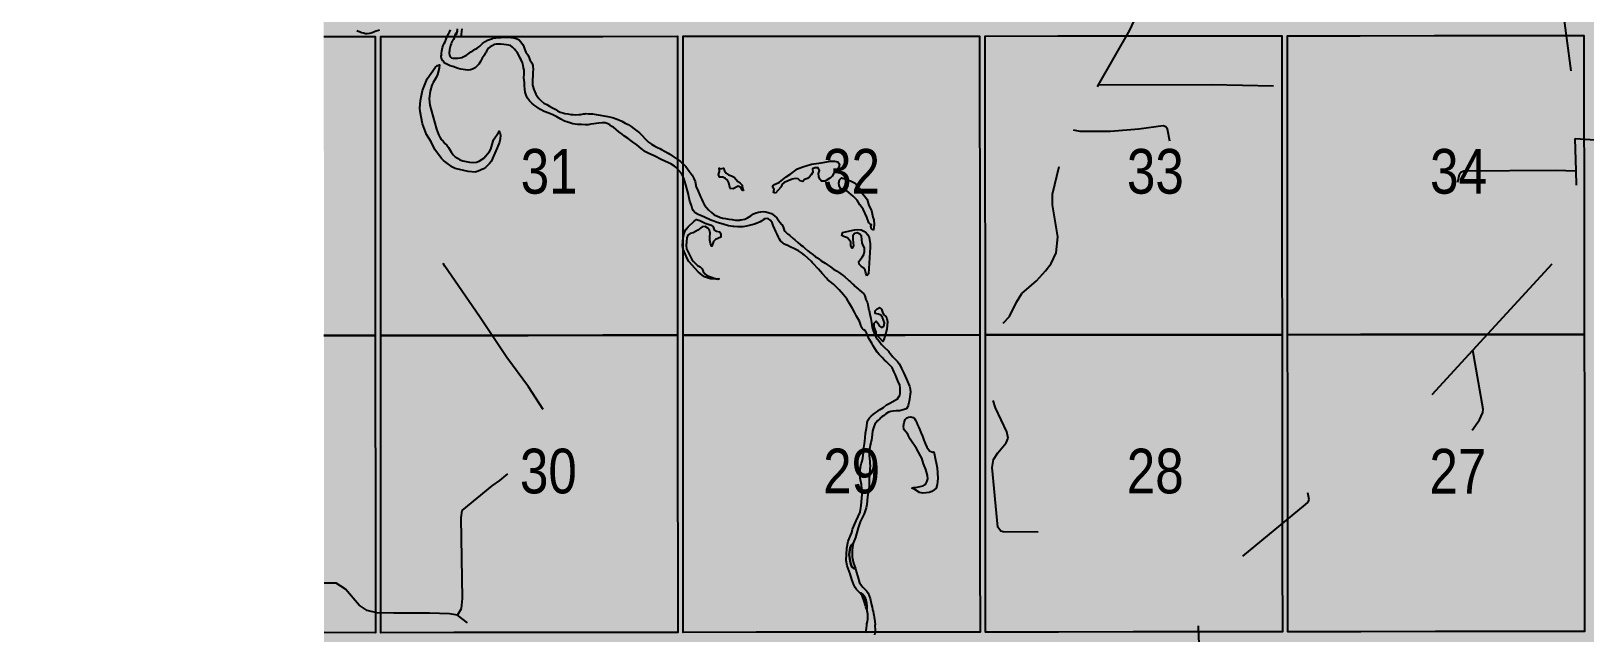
# Model space of a CAD drawing. Extents: x 507565 to 531726, y 6009554 to 6022365.
# Drawn here: x 522873.6 to 523152, y 6015356.9 to 6015464.7 of the extents above; entities that cross this region are included whole.
import ezdxf

# ---------------------------------------------------------------- set-up
doc = ezdxf.new("R2010")
doc.units = 0
doc.header["$LTSCALE"] = 5
doc.linetypes.add('DASHED2', pattern=[9.525, 6.35, -3.175])
for name, color, linetype in [('Quarters', 8, 'Continuous'), ('RoadSeg', 57, 'DASHED2'), ('T-WATER', 160, 'Continuous')]:
    doc.layers.add(name, color=color, linetype=linetype)
doc.layers.add('ROUTE-MAP-BACKGROUND-H', color=7, linetype='Continuous', true_color=0xf0ebff)
doc.styles.add('120', font='ARIALN.TTF', dxfattribs={"height": 13})

msp = doc.modelspace()

# ---------------------------------------------------------------- hatches: boundary and pattern name
at = {"layer": 'ROUTE-MAP-BACKGROUND-H'}
h = msp.add_hatch(color=256, dxfattribs=at)
h.dxf.hatch_style = 1
h.paths.add_polyline_path([(523871.081, 6016124.178), (523873.071, 6015800.356), (523917.515, 6015800.58), (523923.823, 6014811.294), (522926.315, 6014807.962), (522925.895, 6015778.478), (522873.584, 6015778.442), (522873.69, 6016121.495)])

# ---------------------------------------------------------------- linework, layer by layer
at = {"layer": 'Quarters'}
for points in [[(522926.031, 6015463.704), (522935.259, 6015463.7), (522935.26, 6015450.309), (522935.262, 6015436.918), (522935.263, 6015423.527), (522935.265, 6015410.136), (522926.054, 6015410.14)], [(522926.054, 6015410.14), (522935.265, 6015410.136), (522935.266, 6015396.745), (522935.268, 6015383.354), (522935.269, 6015369.962), (522935.271, 6015356.906), (522926.077, 6015356.912)]]:
    msp.add_lwpolyline(points, dxfattribs=at)
for points in [[(522949.306, 6015410.15), (522936.269, 6015410.137), (522936.268, 6015423.528), (522936.266, 6015436.919), (522936.264, 6015450.31), (522936.263, 6015463.701), (522949.295, 6015463.714), (522962.663, 6015463.727), (522976.03, 6015463.74), (522989.397, 6015463.753), (522989.403, 6015450.362), (522989.409, 6015436.971), (522989.416, 6015423.581), (522989.422, 6015410.19), (522976.05, 6015410.177), (522962.678, 6015410.163), (522949.306, 6015410.15)], [(523003.462, 6015410.203), (522990.426, 6015410.191), (522990.42, 6015423.582), (522990.414, 6015436.972), (522990.408, 6015450.363), (522990.402, 6015463.754), (523003.434, 6015463.765), (523016.801, 6015463.777), (523030.169, 6015463.789), (523043.536, 6015463.801), (523043.546, 6015450.41), (523043.556, 6015437.02), (523043.567, 6015423.63), (523043.577, 6015410.24), (523030.205, 6015410.228), (523016.834, 6015410.215), (523003.462, 6015410.203)], [(523097.718, 6015423.387), (523097.732, 6015410.29), (523084.36, 6015410.278), (523070.989, 6015410.266), (523057.617, 6015410.253), (523051.506, 6015410.247), (523044.581, 6015410.241), (523044.571, 6015423.631), (523044.561, 6015437.021), (523044.55, 6015450.411), (523044.54, 6015463.801), (523057.572, 6015463.813), (523070.94, 6015463.825), (523084.307, 6015463.837), (523097.674, 6015463.848), (523097.689, 6015450.459), (523097.703, 6015437.069), (523097.718, 6015423.68), (523097.718, 6015423.387)], [(523151.859, 6015423.734), (523151.878, 6015410.345), (523138.509, 6015410.331), (523125.139, 6015410.317), (523111.77, 6015410.304), (523098.736, 6015410.291), (523098.722, 6015423.681), (523098.707, 6015437.07), (523098.693, 6015450.46), (523098.679, 6015463.849), (523111.708, 6015463.861), (523125.073, 6015463.874), (523135.272, 6015463.884), (523138.437, 6015463.887), (523151.802, 6015463.901), (523151.821, 6015450.512), (523151.84, 6015437.123), (523151.859, 6015423.734)], [(522949.317, 6015356.921), (522936.275, 6015356.907), (522936.274, 6015369.963), (522936.272, 6015383.355), (522936.271, 6015396.746), (522936.269, 6015410.137), (522949.306, 6015410.15), (522962.678, 6015410.163), (522976.05, 6015410.177), (522989.422, 6015410.19), (522989.428, 6015396.799), (522989.434, 6015383.409), (522989.44, 6015370.018), (522989.446, 6015356.962), (522976.069, 6015356.948), (522962.693, 6015356.934), (522949.317, 6015356.921)], [(523003.491, 6015356.976), (522990.45, 6015356.963), (522990.444, 6015370.019), (522990.438, 6015383.409), (522990.432, 6015396.8), (522990.426, 6015410.191), (523003.462, 6015410.203), (523016.834, 6015410.215), (523030.205, 6015410.228), (523043.577, 6015410.24), (523043.587, 6015396.85), (523043.59, 6015393.04), (523043.597, 6015383.46), (523043.607, 6015370.07), (523043.617, 6015357.015), (523030.242, 6015357.002), (523016.866, 6015356.989), (523003.491, 6015356.976)], [(523097.775, 6015370.122), (523097.789, 6015357.067), (523084.413, 6015357.054), (523071.038, 6015357.041), (523057.662, 6015357.028), (523044.622, 6015357.016), (523044.612, 6015370.071), (523044.601, 6015383.461), (523044.591, 6015396.851), (523044.581, 6015410.241), (523051.506, 6015410.247), (523057.617, 6015410.253), (523070.989, 6015410.266), (523084.36, 6015410.278), (523097.732, 6015410.29), (523097.746, 6015396.901), (523097.761, 6015383.511), (523097.775, 6015370.122)], [(523151.935, 6015370.178), (523151.954, 6015357.124), (523138.58, 6015357.109), (523125.206, 6015357.095), (523111.832, 6015357.081), (523098.793, 6015357.068), (523098.779, 6015370.123), (523098.765, 6015383.512), (523098.751, 6015396.902), (523098.736, 6015410.291), (523111.77, 6015410.304), (523125.139, 6015410.317), (523138.509, 6015410.331), (523151.878, 6015410.345), (523151.897, 6015396.956), (523151.916, 6015383.567), (523151.935, 6015370.178)]]:
    msp.add_lwpolyline(points, close=True, dxfattribs=at)
at = {"layer": 'RoadSeg', "flags": 128}
for points in [[(523064.831, 6015455.073), (523070.459, 6015464.863), (523071.158, 6015466.428), (523071.158, 6015470.358), (523069.86, 6015505.023), (523062.3, 6015501.66), (523060.769, 6015501.327), (523055.507, 6015500.827), (523053.376, 6015500.228), (523050.545, 6015499.795), (523047.482, 6015498.696), (523045.584, 6015498.563), (523027.701, 6015498.496), (523027.235, 6015498.163), (523026.802, 6015495.033)], [(523103.859, 6015493.268), (523104.225, 6015491.869), (523104.625, 6015491.47), (523106.223, 6015491.437), (523106.59, 6015491.67), (523106.723, 6015492.269), (523111.285, 6015492.302), (523128.568, 6015493.002), (523131.432, 6015493.268), (523131.465, 6015475.719), (523131.532, 6015473.421), (523131.732, 6015472.622), (523132.464, 6015471.789), (523133.563, 6015471.19), (523134.496, 6015470.89), (523138.492, 6015470.691), (523146.683, 6015470.791), (523147.649, 6015469.858), (523147.916, 6015469.292), (523149.714, 6015455.705), (523150.28, 6015445.416)], [(523054.009, 6015374.919), (523047.748, 6015374.952), (523047.315, 6015375.085), (523046.816, 6015375.818), (523045.783, 6015386.507), (523046.017, 6015387.906), (523046.783, 6015389.138), (523048.314, 6015390.936), (523048.68, 6015391.735), (523048.447, 6015392.901), (523046.416, 6015397.197), (523043.652, 6015405.022), (523043.319, 6015406.454), (523043.353, 6015406.887), (523044.418, 6015408.652), (523046.716, 6015411.316), (523048.914, 6015413.547), (523050.179, 6015416.144), (523051.111, 6015417.676), (523053.742, 6015419.941), (523055.374, 6015421.706), (523056.34, 6015423.071), (523057.272, 6015424.936), (523057.572, 6015427.833), (523056.573, 6015433.561), (523056.606, 6015435.492), (523057.905, 6015440.92), (523059.204, 6015443.85), (523060.336, 6015446.914), (523064.831, 6015455.073), (523085.078, 6015455.106), (523097.765, 6015454.873), (523098.531, 6015454.373), (523098.964, 6015453.807), (523102.194, 6015448.513), (523104.192, 6015445.549)], [(523077.619, 6015444.983), (523077.219, 6015447.114), (523076.886, 6015447.513), (523076.453, 6015447.68), (523072.091, 6015447.114), (523066.996, 6015446.681), (523061.534, 6015446.681), (523060.336, 6015446.914)], [(523124.639, 6015399.594), (523131.898, 6015407.52), (523150.546, 6015427.733), (523150.746, 6015428.632), (523150.413, 6015439.621), (523150.28, 6015445.416), (523161.269, 6015444.716), (523162.601, 6015444.05), (523164.566, 6015442.585), (523165.854, 6015442.238), (523169.446, 6015442.504), (523170.372, 6015444.309)], [(523129.201, 6015437.623), (523129.5, 6015439.022), (523129.767, 6015439.388), (523130.3, 6015439.621), (523146.717, 6015439.755), (523150.413, 6015439.621)], [(522989.306, 6015330.496), (522986.942, 6015330.296), (522982.979, 6015334.459), (522979.882, 6015337.156), (522976.652, 6015339.487), (522949.978, 6015360.067), (522950.678, 6015361.232), (522950.878, 6015363.03), (522950.644, 6015377.483), (522950.811, 6015378.815), (522956.206, 6015383.244), (522957.604, 6015384.176), (522960.202, 6015386.441), (522966.296, 6015390.337), (522966.629, 6015391.036), (522966.795, 6015394.3), (522966.595, 6015394.965), (522962.699, 6015400.96), (522958.803, 6015406.221), (522953.941, 6015413.58), (522947.714, 6015422.572), (522946.615, 6015424.67)], [(523131.798, 6015393.201), (523133.13, 6015395.032), (523133.696, 6015396.331), (523133.763, 6015396.93), (523131.898, 6015407.52)], [(523095.201, 6015220.638), (523096.3, 6015220.805), (523096.933, 6015221.104), (523099.663, 6015224.302), (523101.062, 6015225.334), (523102.327, 6015225.866), (523105.258, 6015226.599), (523105.957, 6015226.966), (523116.247, 6015238.621), (523116.813, 6015239.553), (523116.88, 6015240.252), (523116.713, 6015241.318), (523115.448, 6015245.014), (523113.749, 6015255.137), (523111.385, 6015262.197), (523111.152, 6015263.995), (523111.285, 6015267.092), (523110.952, 6015273.02), (523111.052, 6015274.219), (523111.418, 6015275.384), (523117.179, 6015289.47), (523118.212, 6015293.167), (523118.611, 6015295.264), (523118.711, 6015296.596), (523118.511, 6015302.224), (523118.378, 6015319.341), (523118.112, 6015326.201), (523118.145, 6015327.433), (523118.345, 6015328.398), (523118.511, 6015328.565), (523116.513, 6015330.197), (523115.448, 6015330.663), (523097.166, 6015337.056), (523095.301, 6015337.589), (523090.806, 6015339.321), (523090.306, 6015339.354), (523084.378, 6015341.252), (523084.046, 6015341.485), (523083.779, 6015344.016), (523083.213, 6015345.315), (523082.913, 6015347.313), (523082.947, 6015353.307), (523082.78, 6015357.902), (523082.88, 6015362.364), (523083.113, 6015363.464), (523083.679, 6015364.562), (523085.178, 6015366.028), (523101.961, 6015379.88), (523102.394, 6015380.314), (523102.594, 6015380.78), (523102.361, 6015381.978)], [(522949.978, 6015360.067), (522948.547, 6015360.267), (522944.983, 6015360.4), (522938.556, 6015360.433), (522935.526, 6015360.466), (522933.794, 6015360.899), (522932.396, 6015361.832), (522929.898, 6015364.729), (522928.233, 6015365.794), (522926.074, 6015365.806)]]:
    msp.add_lwpolyline(points, dxfattribs=at)
at = {"layer": 'T-WATER'}
for points in [[(522936.042, 6015464.823), (522935.259, 6015464.622), (522934.71, 6015464.385), (522934.198, 6015464.236), (522933.799, 6015464.175), (522933.507, 6015464.2), (522933.168, 6015464.3), (522932.812, 6015464.382), (522932.408, 6015464.528), (522932.168, 6015464.615), (522931.929, 6015464.75)], [(523023.109, 6015356.851), (523023.239, 6015357.259), (523023.284, 6015357.75), (523023.33, 6015358.106), (523023.358, 6015358.496), (523023.438, 6015358.903), (523023.517, 6015359.327), (523023.51, 6015359.868), (523023.489, 6015360.206), (523023.451, 6015360.527), (523023.379, 6015360.848), (523023.308, 6015361.051), (523023.344, 6015361.66), (523023.293, 6015362.258), (523023.169, 6015362.785), (523022.953, 6015363.248), (523022.684, 6015363.667), (523022.318, 6015363.993), (523022.108, 6015364.064), (523022.032, 6015364.09), (523021.511, 6015364.633), (523021.226, 6015365.022), (523021, 6015365.462), (523020.621, 6015366.412), (523020.35, 6015367.444), (523019.98, 6015368.381), (523019.825, 6015368.9), (523019.644, 6015369.848), (523019.76, 6015372.044), (523020.011, 6015373.294), (523020.638, 6015374.882), (523020.793, 6015375.448), (523021.415, 6015376.964), (523022.134, 6015378.468), (523022.331, 6015379.715), (523022.497, 6015381.68), (523022.405, 6015383.44), (523022.12, 6015384.563), (523022.08, 6015385.187), (523022.174, 6015386.587), (523022.329, 6015387.152), (523022.395, 6015387.282), (523022.491, 6015387.606), (523022.619, 6015388.166), (523022.68, 6015388.691), (523022.772, 6015389.403), (523022.815, 6015389.996), (523022.907, 6015390.759), (523022.985, 6015391.217), (523023.028, 6015391.843), (523023.119, 6015392.674), (523023.213, 6015393.25), (523023.306, 6015393.878), (523023.399, 6015394.556), (523023.579, 6015395.066), (523023.812, 6015395.39), (523024.129, 6015395.699), (523024.531, 6015396.042), (523024.967, 6015396.353), (523025.319, 6015396.611), (523025.692, 6015396.861), (523025.705, 6015396.87), (523026.292, 6015397.267), (523026.879, 6015397.714), (523026.989, 6015397.776), (523027.467, 6015398.043), (523028.811, 6015398.822), (523029.145, 6015399.263), (523029.161, 6015399.284), (523029.307, 6015399.776), (523029.317, 6015400.301), (523029.294, 6015400.792), (523029.22, 6015401.264), (523028.905, 6015402.022), (523028.66, 6015402.628), (523028.485, 6015403.116), (523028.189, 6015403.722), (523027.858, 6015404.428), (523027.481, 6015404.829), (523027.172, 6015405.13), (523026.95, 6015405.326), (523026.796, 6015405.463), (523026.488, 6015405.713), (523026.058, 6015406.198), (523025.543, 6015406.767), (523025.199, 6015407.185), (523024.785, 6015407.789), (523024.474, 6015408.276), (523024.214, 6015408.78), (523023.712, 6015409.637), (523023.467, 6015410.26), (523023.085, 6015410.965), (523022.778, 6015411.181), (523022.591, 6015411.307), (523022.556, 6015411.331), (523022.348, 6015411.7), (523022.259, 6015412.021), (523021.996, 6015412.694), (523021.835, 6015412.995), (523021.511, 6015413.602), (523021.146, 6015414.324), (523020.748, 6015415.013), (523020.245, 6015415.903), (523019.727, 6015416.692), (523019.125, 6015417.446), (523018.369, 6015418.349), (523017.374, 6015419.335), (523016.313, 6015420.201), (523016.108, 6015420.401), (523015.386, 6015421.204), (523014.681, 6015422.058), (523013.669, 6015423.077), (523013.515, 6015423.246), (523013.395, 6015423.378), (523012.76, 6015423.996), (523012.178, 6015424.564), (523011.631, 6015424.963), (523011.068, 6015425.311), (523010.114, 6015425.789), (523009.858, 6015425.938), (523009.364, 6015426.169), (523009.29, 6015426.198), (523008.819, 6015426.382), (523008.572, 6015426.534), (523008.256, 6015426.73), (523007.862, 6015427.097), (523007.672, 6015427.416), (523007.481, 6015427.786), (523007.254, 6015428.307), (523007.028, 6015428.795), (523006.836, 6015429.179), (523006.767, 6015429.316), (523006.574, 6015429.872), (523006.364, 6015430.411), (523006.02, 6015430.779), (523005.695, 6015431.028), (523005.457, 6015431.11), (523005.086, 6015431.037), (523004.75, 6015430.881), (523004.515, 6015430.691), (523004.213, 6015430.518), (523003.674, 6015430.258), (523003.219, 6015430.099), (523002.764, 6015429.958), (523002.721, 6015429.948), (523002.241, 6015429.833), (523001.751, 6015429.759), (523001.11, 6015429.632), (523000.196, 6015429.603), (522999.498, 6015429.651), (522999.366, 6015429.66), (522998.551, 6015429.802), (522997.77, 6015430.012), (522997.192, 6015430.19), (522996.546, 6015430.419), (522995.934, 6015430.631), (522995.373, 6015430.81), (522994.249, 6015431.353), (522993.858, 6015431.501), (522993.142, 6015431.83), (522992.597, 6015432.127), (522992.236, 6015432.529), (522992.062, 6015432.933), (522991.937, 6015433.455), (522991.622, 6015434.23), (522991.425, 6015435.056), (522991.387, 6015435.394), (522991.226, 6015436.069), (522990.961, 6015436.912), (522990.951, 6015436.943), (522990.643, 6015437.923), (522990.501, 6015438.463), (522990.102, 6015439.151), (522989.672, 6015439.704), (522989.141, 6015440.222), (522988.85, 6015440.472), (522988.218, 6015440.886), (522987.247, 6015441.331), (522986.362, 6015441.725), (522985.476, 6015442.188), (522984.556, 6015442.616), (522984.383, 6015442.701), (522983.688, 6015443.044), (522982.884, 6015443.626), (522982.114, 6015444.293), (522981.345, 6015444.841), (522980.542, 6015445.423), (522979.927, 6015445.855), (522979.482, 6015446.222), (522978.902, 6015446.637), (522977.926, 6015447.454), (522977.654, 6015447.585), (522977.277, 6015447.868), (522976.8, 6015448.116), (522976.427, 6015448.229), (522975.901, 6015448.273), (522975.31, 6015448.181), (522974.82, 6015448.124), (522974.448, 6015448.051), (522973.908, 6015447.977), (522973.401, 6015447.886), (522972.843, 6015447.878), (522972.182, 6015447.937), (522971.47, 6015447.962), (522970.657, 6015448.053), (522969.603, 6015448.395), (522969.161, 6015448.558), (522968.496, 6015448.922), (522967.763, 6015449.335), (522967.047, 6015449.698), (522966.332, 6015449.994), (522965.533, 6015450.271), (522964.851, 6015450.634), (522964.27, 6015451.067), (522963.708, 6015451.381), (522963.297, 6015451.748), (522962.901, 6015452.2), (522962.506, 6015452.651), (522962.395, 6015452.915), (522962.279, 6015453.19), (522962.136, 6015453.763), (522962.062, 6015454.287), (522962.004, 6015454.861), (522961.996, 6015455.47), (522961.883, 6015456.315), (522961.908, 6015457.043), (522961.937, 6015457.416), (522961.933, 6015457.703), (522961.843, 6015458.108), (522961.753, 6015458.513), (522961.612, 6015458.985), (522961.402, 6015459.507), (522961.228, 6015459.86), (522960.984, 6015460.365), (522960.656, 6015460.885), (522960.449, 6015461.143), (522960.226, 6015461.421), (522959.866, 6015461.805), (522959.473, 6015462.071), (522959.116, 6015462.168), (522958.743, 6015462.214), (522958.302, 6015462.259), (522957.743, 6015462.319), (522957.285, 6015462.364), (522956.913, 6015462.342), (522956.61, 6015462.254), (522956.206, 6015462.062), (522955.87, 6015461.889), (522955.552, 6015461.597), (522955.203, 6015461.102), (522955.103, 6015460.931), (522955.004, 6015460.761), (522954.773, 6015460.389), (522954.739, 6015460.334), (522954.424, 6015459.822), (522954.127, 6015459.243), (522953.794, 6015458.765), (522953.455, 6015458.402), (522953.41, 6015458.354), (522953.126, 6015458.08), (522952.706, 6015457.837), (522952.301, 6015457.731), (522951.879, 6015457.674), (522951.438, 6015457.736), (522951.031, 6015457.815), (522950.607, 6015457.878), (522950.131, 6015457.99), (522949.655, 6015458.153), (522949.179, 6015458.333), (522948.703, 6015458.479), (522948.295, 6015458.66), (522947.852, 6015458.857), (522947.595, 6015459.074), (522947.372, 6015459.325), (522947.146, 6015459.796), (522947.09, 6015460.184), (522947.102, 6015460.382), (522947.118, 6015460.658), (522947.213, 6015461.167), (522947.307, 6015461.761), (522947.42, 6015462.117), (522947.619, 6015462.458), (522947.768, 6015462.748), (522947.982, 6015463.225), (522948.136, 6015463.713), (522948.409, 6015464.267), (522948.528, 6015464.487), (522948.749, 6015464.909)], [(522950.068, 6015464.734), (522949.864, 6015464.481), (522949.712, 6015464.313), (522949.661, 6015464.245), (522949.456, 6015463.714), (522949.352, 6015463.31), (522949.252, 6015463.156), (522949.096, 6015462.929), (522949.053, 6015462.866), (522948.937, 6015462.645), (522948.872, 6015462.424), (522948.741, 6015462.084), (522948.693, 6015461.863), (522948.629, 6015461.609), (522948.581, 6015461.388), (522948.534, 6015461.117), (522948.503, 6015460.862), (522948.489, 6015460.642), (522948.542, 6015460.457), (522948.568, 6015460.383), (522948.612, 6015460.255), (522948.802, 6015459.986), (522948.922, 6015459.903), (522949.176, 6015459.839), (522949.465, 6015459.809), (522949.837, 6015459.814), (522950.03, 6015459.816), (522950.074, 6015459.817), (522950.479, 6015459.873), (522950.749, 6015459.961), (522951.136, 6015460.135), (522951.472, 6015460.326), (522951.604, 6015460.386), (522951.775, 6015460.465), (522952.043, 6015460.655), (522952.361, 6015460.963), (522952.472, 6015461.026), (522952.731, 6015461.171), (522953.134, 6015461.413), (522953.487, 6015461.604), (522953.755, 6015461.794), (522953.99, 6015461.983), (522954.224, 6015462.206), (522954.458, 6015462.429), (522954.692, 6015462.618), (522954.879, 6015462.753), (522954.977, 6015462.825), (522955.347, 6015463.033), (522955.701, 6015463.156), (522956.089, 6015463.296), (522956.341, 6015463.367), (522956.527, 6015463.454), (522956.865, 6015463.492), (522957.118, 6015463.512), (522957.389, 6015463.533), (522957.761, 6015463.538), (522958.082, 6015463.576), (522958.454, 6015463.597), (522958.81, 6015463.602), (522959.183, 6015463.573), (522959.623, 6015463.545), (522959.928, 6015463.515), (522960.336, 6015463.402), (522960.71, 6015463.271), (522961.017, 6015463.106), (522961.291, 6015462.839), (522961.671, 6015462.286), (522961.862, 6015461.848), (522962.072, 6015461.326), (522962.13, 6015461.204), (522962.264, 6015460.923), (522962.575, 6015460.402), (522962.819, 6015459.881), (522962.976, 6015459.544), (522963.166, 6015459.175), (522963.304, 6015458.99), (522963.463, 6015458.502), (522963.472, 6015458.403), (522963.476, 6015458.355), (522963.522, 6015457.859), (522963.496, 6015457.25), (522963.487, 6015456.674), (522963.444, 6015456.014), (522963.436, 6015455.873), (522963.417, 6015455.557), (522963.44, 6015455.015), (522963.688, 6015454.223), (522963.845, 6015453.802), (522964.037, 6015453.365), (522964.262, 6015452.996), (522964.572, 6015452.627), (522964.932, 6015452.26), (522965.48, 6015451.793), (522966.025, 6015451.512), (522966.503, 6015451.214), (522966.997, 6015450.916), (522967.491, 6015450.669), (522967.918, 6015450.403), (522968.395, 6015450.173), (522968.871, 6015450.01), (522969.228, 6015449.896), (522969.754, 6015449.835), (522970.296, 6015449.757), (522970.703, 6015449.712), (522971.211, 6015449.702), (522971.701, 6015449.742), (522972.09, 6015449.764), (522972.546, 6015449.854), (522972.788, 6015449.875), (522973.003, 6015449.894), (522973.443, 6015449.883), (522974.171, 6015449.842), (522974.816, 6015449.731), (522976.92, 6015449.37), (522977.479, 6015449.275), (522977.955, 6015449.146), (522978.431, 6015448.966), (522978.89, 6015448.803), (522979.452, 6015448.539), (522980.033, 6015448.158), (522980.543, 6015447.945), (522981.089, 6015447.613), (522981.654, 6015447.181), (522982.108, 6015446.81), (522982.577, 6015446.448), (522983.091, 6015445.964), (522983.572, 6015445.463), (522984.206, 6015444.811), (522984.77, 6015444.429), (522985.367, 6015444.048), (522985.947, 6015443.75), (522986.218, 6015443.634), (522986.559, 6015443.488), (522987.19, 6015443.124), (522987.736, 6015442.792), (522988.06, 6015442.61), (522988.624, 6015442.228), (522989.341, 6015441.73), (522989.956, 6015441.298), (522990.211, 6015441.076), (522990.302, 6015440.998), (522990.435, 6015440.881), (522990.899, 6015440.414), (522991.518, 6015439.609), (522991.708, 6015439.324), (522992.019, 6015438.854), (522992.348, 6015438.283), (522992.558, 6015437.711), (522992.774, 6015436.749), (522993, 6015436.278), (522993.524, 6015435.016), (522993.697, 6015434.646), (522993.768, 6015434.495), (522993.959, 6015434.091), (522994.272, 6015433.503), (522994.582, 6015433.05), (522994.977, 6015432.649), (522995.474, 6015432.182), (522995.953, 6015431.782), (522996.413, 6015431.568), (522996.884, 6015431.392), (522996.94, 6015431.371), (522997.518, 6015431.193), (522997.993, 6015431.097), (522998.637, 6015431.004), (522999.18, 6015430.927), (522999.791, 6015430.833), (523000.316, 6015430.806), (523000.491, 6015430.837), (523000.666, 6015430.867), (523000.839, 6015430.898), (523001.447, 6015431.007), (523001.969, 6015431.2), (523002.523, 6015431.579), (523003.043, 6015431.958), (523003.498, 6015432.133), (523003.946, 6015432.231), (523004.356, 6015432.3), (523004.849, 6015432.337), (523005.239, 6015432.325), (523005.85, 6015432.147), (523006.242, 6015431.983), (523006.788, 6015431.601), (523007.2, 6015431.2), (523007.458, 6015430.848), (523007.768, 6015430.463), (523008.112, 6015430.011), (523008.328, 6015429.628), (523008.445, 6015429.186), (523008.584, 6015428.866), (523008.756, 6015428.699), (523009.132, 6015428.349), (523009.509, 6015428.049), (523010.159, 6015427.516), (523010.433, 6015427.266), (523010.963, 6015426.832), (523011.46, 6015426.399), (523011.904, 6015426.066), (523012.212, 6015425.783), (523012.743, 6015425.316), (523013.29, 6015424.917), (523013.632, 6015424.65), (523014.162, 6015424.268), (523014.605, 6015423.986), (523014.715, 6015423.9), (523015.153, 6015423.553), (523015.853, 6015423.106), (523016.279, 6015422.823), (523016.843, 6015422.458), (523017.373, 6015422.059), (523017.902, 6015421.711), (523018.653, 6015421.179), (523019.064, 6015420.88), (523019.422, 6015420.631), (523019.971, 6015420.113), (523020.171, 6015419.954), (523020.347, 6015419.814), (523020.844, 6015419.363), (523020.978, 6015419.226), (523021.204, 6015418.995), (523021.531, 6015418.691), (523021.581, 6015418.645), (523021.832, 6015418.431), (523021.992, 6015418.295), (523022.402, 6015417.962), (523022.779, 6015417.611), (523023.004, 6015417.242), (523023.181, 6015416.601), (523023.46, 6015415.979), (523023.57, 6015415.371), (523023.714, 6015414.713), (523023.742, 6015414.596), (523023.893, 6015413.971), (523024.038, 6015413.194), (523024.149, 6015412.468), (523024.262, 6015411.607), (523024.385, 6015411.202), (523024.718, 6015410.377), (523024.944, 6015409.873), (523025.254, 6015409.471), (523025.564, 6015409.102), (523025.96, 6015408.532), (523026.372, 6015408.114), (523027.195, 6015407.313), (523027.272, 6015407.218), (523027.573, 6015406.844), (523027.762, 6015406.632), (523028.02, 6015406.342), (523028.415, 6015405.907), (523028.826, 6015405.49), (523029.137, 6015405.071), (523029.345, 6015404.633), (523029.537, 6015404.247), (523029.644, 6015404.018), (523029.711, 6015403.877), (523029.971, 6015403.372), (523030.215, 6015402.868), (523030.459, 6015402.313), (523030.616, 6015401.909), (523030.808, 6015401.471), (523031, 6015401.051), (523031.09, 6015400.612), (523031.132, 6015399.952), (523031.096, 6015399.626), (523031.084, 6015399.519), (523031.057, 6015399.275), (523030.963, 6015398.63), (523030.851, 6015398.155), (523030.723, 6015397.578), (523030.625, 6015397.289), (523030.443, 6015397.016), (523030.393, 6015396.999), (523029.836, 6015396.805), (523029.194, 6015396.678), (523028.603, 6015396.637), (523028.027, 6015396.612), (523027.656, 6015396.54), (523027.629, 6015396.531), (523027.235, 6015396.399), (523026.714, 6015396.105), (523026.312, 6015395.778), (523026.093, 6015395.64), (523025.751, 6015395.316), (523025.659, 6015395.228), (523025.274, 6015394.834), (523024.99, 6015394.559), (523024.791, 6015394.269), (523024.594, 6015393.793), (523024.463, 6015393.419), (523024.35, 6015393.028), (523024.29, 6015392.469), (523024.213, 6015391.842), (523024.173, 6015391.484), (523024.168, 6015391.435), (523024.055, 6015390.943), (523023.96, 6015390.485), (523023.847, 6015390.077), (523023.77, 6015389.484), (523023.742, 6015388.993), (523023.764, 6015388.604), (523023.838, 6015388.114), (523023.895, 6015387.641), (523023.883, 6015387.252), (523023.907, 6015386.745), (523023.856, 6015386.367), (523023.85, 6015386.248), (523023.739, 6015384.349), (523023.782, 6015383.441), (523023.778, 6015383.077), (523023.459, 6015381.22), (523023.322, 6015379.881), (523023.209, 6015379.279), (523022.868, 6015378.18), (523022.168, 6015376.741), (523021.755, 6015375.694), (523021.308, 6015373.97), (523020.897, 6015372.968), (523020.589, 6015372.663), (523020.36, 6015372.193), (523020.192, 6015370.903), (523020.334, 6015369.7), (523020.451, 6015369.154), (523020.666, 6015368.709), (523021.031, 6015368.41), (523021.328, 6015368.385), (523021.416, 6015367.871), (523021.751, 6015366.903), (523022.039, 6015365.851), (523022.611, 6015365.068), (523023.302, 6015364.386), (523023.595, 6015363.986), (523023.934, 6015363.016), (523024.106, 6015362.211), (523024.178, 6015361.89), (523024.285, 6015361.469), (523024.34, 6015361.114), (523024.367, 6015361.018), (523024.411, 6015360.861), (523024.464, 6015360.676), (523024.536, 6015360.372), (523024.591, 6015360.051), (523024.63, 6015359.68), (523024.686, 6015359.24), (523024.74, 6015359.004), (523024.793, 6015358.802), (523024.798, 6015358.447), (523024.785, 6015358.159), (523024.788, 6015357.939), (523024.826, 6015357.584), (523024.813, 6015357.245), (523024.767, 6015356.889), (523024.721, 6015356.533)]]:
    msp.add_lwpolyline(points, dxfattribs=at)
at = {"layer": 'T-WATER', "linetype": 'Continuous', "flags": 128}
for points in [[(522949.731, 6015464.098), (522949.647, 6015463.878)], [(522949.949, 6015465.103), (522949.874, 6015464.462), (522949.731, 6015464.098)], [(522950.649, 6015464.1), (522950.636, 6015463.878)], [(522950.768, 6015465.105), (522950.649, 6015464.1)]]:
    msp.add_lwpolyline(points, dxfattribs=at)
at = {"layer": 'T-WATER'}
for points in [[(522953.171, 6015439.42), (522951.88, 6015439.502), (522949.571, 6015440.08), (522949.085, 6015440.314), (522947.967, 6015441.141), (522947.457, 6015441.524), (522947.121, 6015441.862), (522945.929, 6015443.476), (522945.249, 6015444.819), (522944.465, 6015446.126), (522943.875, 6015447.567), (522943.739, 6015448.095), (522943.303, 6015450.285), (522943.245, 6015450.9), (522943.36, 6015452.243), (522943.581, 6015453.448), (522943.747, 6015454.034), (522944.531, 6015456.113), (522945.992, 6015458.179), (522946.385, 6015458.494), (522946.793, 6015458.664), (522946.708, 6015458.068), (522946.379, 6015456.914), (522946.166, 6015456.391), (522945.629, 6015455.498), (522945.405, 6015455.002), (522945.067, 6015453.91), (522944.934, 6015452.599), (522944.947, 6015451.975), (522945.027, 6015451.415), (522946.218, 6015447.12), (522946.577, 6015446.133), (522946.805, 6015445.665), (522947.09, 6015445.274), (522947.434, 6015444.933), (522947.692, 6015444.521), (522948.074, 6015444.224), (522948.394, 6015443.826), (522948.888, 6015442.909), (522949.196, 6015442.532), (522949.552, 6015442.164), (522949.961, 6015441.891), (522950.438, 6015441.634), (522950.942, 6015441.449), (522952.155, 6015441.215), (522952.835, 6015441.165), (522953.414, 6015441.223), (522953.9, 6015441.388), (522954.734, 6015441.93), (522955.703, 6015443.119), (522955.963, 6015443.547), (522956.458, 6015445.198), (522957.311, 6015446.515), (522957.484, 6015446.782), (522957.56, 6015446.515), (522957.705, 6015446.012), (522957.627, 6015445.372), (522957.492, 6015444.81), (522957.081, 6015443.793), (522955.998, 6015441.341), (522955.729, 6015440.932), (522955.03, 6015440.248), (522954.626, 6015439.992), (522953.687, 6015439.561), (522953.171, 6015439.42)], [(523006.942, 6015435.621), (523006.634, 6015435.754), (523006.717, 6015436.349), (523006.422, 6015436.915), (523006.514, 6015436.987), (523006.797, 6015437.205), (523007.701, 6015437.645), (523008.851, 6015438.588), (523009.712, 6015439.109), (523010.924, 6015439.999), (523011.886, 6015440.371), (523013.408, 6015440.849), (523015.172, 6015441.078), (523016.815, 6015441.371), (523017.539, 6015441.372), (523018.143, 6015441.232), (523018.438, 6015440.838), (523018.339, 6015440.238), (523018.047, 6015439.824), (523017.678, 6015439.51), (523017.369, 6015439.135), (523017.097, 6015438.678), (523016.817, 6015438.39), (523016.734, 6015438.305), (523015.879, 6015437.784), (523015.241, 6015437.8), (523014.91, 6015438.142), (523014.709, 6015438.626), (523014.689, 6015439.174), (523014.853, 6015439.72), (523014.601, 6015440.16), (523014.029, 6015440.203), (523013.578, 6015440.016), (523013.632, 6015439.43), (523013.387, 6015438.937), (523013.065, 6015438.571), (523012.675, 6015438.3), (523012.195, 6015438.099), (523011.84, 6015437.756), (523011.406, 6015437.862), (523011.05, 6015438.184), (523010.473, 6015438.282), (523009.947, 6015438.162), (523008.546, 6015437.54), (523008.147, 6015437.233), (523008.046, 6015436.988), (523007.943, 6015436.736), (523006.942, 6015435.621)], [(523001.265, 6015436.056), (523000.977, 6015436.199), (523000.758, 6015436.64), (523000.298, 6015436.879), (522999.374, 6015436.442), (522998.85, 6015436.484), (522998.728, 6015436.98), (522998.595, 6015437.521), (522998.359, 6015437.951), (522997.992, 6015438.284), (522997.505, 6015438.502), (522996.937, 6015438.485), (522996.782, 6015439), (522996.942, 6015439.546), (522996.904, 6015440.142), (522997.075, 6015440.028), (522997.655, 6015440.097), (522997.843, 6015439.634), (522998.141, 6015439.251), (522998.542, 6015438.925), (522999.103, 6015438.766), (522999.584, 6015438.524), (523000.247, 6015437.756), (523000.646, 6015437.457), (523000.996, 6015437.108), (523001.009, 6015436.982), (523001.056, 6015436.513), (523001.265, 6015436.056)], [(523024.514, 6015429.042), (523024.164, 6015429.179), (523024.025, 6015429.691), (523024.149, 6015429.943), (523024.007, 6015430.005), (523023.684, 6015430.359), (523023.338, 6015431.335), (523022.679, 6015432.772), (523022.072, 6015433.539), (523021.578, 6015434.421), (523020.875, 6015435.13), (523019.729, 6015436.058), (523018.674, 6015436.408), (523018.423, 6015436.853), (523018.4, 6015436.997), (523018.335, 6015437.413), (523018.417, 6015438.035), (523018.786, 6015438.368), (523019.394, 6015438.24), (523019.87, 6015438.006), (523020.397, 6015437.826), (523021.232, 6015437.408), (523021.618, 6015437), (523021.966, 6015436.563), (523022.468, 6015435.715), (523023.125, 6015434.955), (523023.373, 6015434.512), (523023.714, 6015433.434), (523024.185, 6015432.52), (523024.418, 6015431.362), (523024.579, 6015430.875), (523024.677, 6015430.035), (523024.514, 6015429.042)], [(522996.642, 6015420.179), (522996.332, 6015420.211), (522995.327, 6015420.315), (522994.78, 6015420.477), (522994.266, 6015420.68), (522993.843, 6015420.945), (522993.108, 6015421.572), (522991.42, 6015423.425), (522991.173, 6015423.848), (522990.419, 6015425.634), (522990.333, 6015426.275), (522990.418, 6015427.615), (522990.555, 6015428.239), (522990.734, 6015428.763), (522990.975, 6015429.206), (522991.307, 6015429.593), (522992.373, 6015430.641), (522992.826, 6015430.902), (522993.394, 6015430.757), (522994.39, 6015430.295), (522995.449, 6015429.923), (522995.814, 6015429.585), (522995.995, 6015429.094), (522996.405, 6015428.839), (522996.916, 6015428.725), (522997.199, 6015428.306), (522997.163, 6015427.774), (522996.212, 6015427.359), (522995.87, 6015427.001), (522995.565, 6015426.159), (522995.504, 6015426.179), (522995.309, 6015426.633), (522995.223, 6015427.211), (522995.21, 6015427.839), (522995.268, 6015428.486), (522995.167, 6015429.024), (522994.828, 6015429.389), (522994.392, 6015429.654), (522993.834, 6015429.63), (522993.065, 6015429.023), (522992.639, 6015428.768), (522992.208, 6015428.536), (522991.68, 6015428.4), (522991.273, 6015428.114), (522991.076, 6015427.614), (522991.008, 6015426.94), (522990.969, 6015426.257), (522991.043, 6015425.659), (522991.954, 6015423.787), (522992.252, 6015423.374), (522992.995, 6015422.663), (522993.488, 6015422.448), (522993.817, 6015422.088), (522993.995, 6015421.588), (522994.28, 6015421.2), (522994.695, 6015420.923), (522995.68, 6015420.512), (522995.956, 6015420.429), (522996.209, 6015420.353), (522996.853, 6015420.273), (522996.642, 6015420.179)], [(523023.351, 6015420.858), (523023.156, 6015421.34), (523023.029, 6015421.879), (523022.74, 6015422.268), (523022.293, 6015422.538), (523021.987, 6015422.913), (523021.916, 6015423.392), (523022.503, 6015424.199), (523022.768, 6015424.669), (523022.939, 6015425.2), (523022.898, 6015425.828), (523022.66, 6015426.262), (523022.493, 6015426.756), (523022.377, 6015427.958), (523022.072, 6015428.32), (523021.605, 6015428.553), (523021.096, 6015428.438), (523020.844, 6015428.008), (523020.808, 6015427.393), (523020.955, 6015426.213), (523020.718, 6015425.774), (523020.49, 6015426.232), (523020.481, 6015426.873), (523020.185, 6015427.281), (523019.875, 6015427.658), (523019.307, 6015427.798), (523018.857, 6015428.049), (523018.968, 6015428.609), (523021.096, 6015429.077), (523021.701, 6015429.138), (523022.347, 6015429.056), (523022.824, 6015428.822), (523023.219, 6015428.522), (523023.542, 6015428.176), (523023.735, 6015427.707), (523023.935, 6015426.584), (523023.94, 6015425.952), (523023.644, 6015421.192), (523023.351, 6015420.858)], [(523025.022, 6015410.406), (523025.002, 6015410.737), (523024.638, 6015411.721), (523024.673, 6015412.355), (523025.003, 6015412.694), (523025.335, 6015412.34), (523025.534, 6015411.86), (523025.945, 6015411.583), (523026.393, 6015411.846), (523026.488, 6015412.387), (523026.344, 6015412.905), (523026.132, 6015413.376), (523025.866, 6015413.78), (523025.42, 6015413.979), (523024.846, 6015414.083), (523024.852, 6015414.589), (523025.208, 6015414.907), (523025.634, 6015415.141), (523025.741, 6015415.124), (523025.934, 6015414.857), (523026.116, 6015414.339), (523026.348, 6015413.901), (523026.715, 6015413.564), (523026.938, 6015413.173), (523027.015, 6015412.579), (523026.906, 6015411.262), (523026.595, 6015410.224), (523026.415, 6015409.631), (523026.176, 6015409.063), (523026.174, 6015409.058), (523025.022, 6015410.406)], [(523033.34, 6015381.896), (523032.77, 6015382.042), (523031.923, 6015382.57), (523031.427, 6015382.776), (523031.721, 6015382.94), (523032.333, 6015382.964), (523033.44, 6015383.222), (523033.79, 6015383.45), (523033.84, 6015383.482), (523034.083, 6015383.953), (523034.265, 6015384.474), (523034.218, 6015385.082), (523033.91, 6015386.138), (523033.472, 6015387.133), (523033.163, 6015388.142), (523032.954, 6015388.587), (523032.221, 6015389.915), (523031.114, 6015391.584), (523030.759, 6015392.312), (523030.672, 6015392.49), (523030.016, 6015393.228), (523029.964, 6015393.414), (523029.911, 6015393.888), (523030.009, 6015394.582), (523030.226, 6015395.091), (523030.495, 6015395.414), (523030.799, 6015395.534), (523031.155, 6015395.58), (523031.205, 6015395.587), (523031.628, 6015395.471), (523031.866, 6015395.269), (523032.071, 6015394.982), (523032.242, 6015394.644), (523032.43, 6015394.155), (523032.653, 6015393.682), (523032.825, 6015393.226), (523033.013, 6015392.77), (523033.287, 6015392.128), (523033.562, 6015391.385), (523033.819, 6015390.709), (523034.11, 6015390.118), (523034.553, 6015389.494), (523035.079, 6015389.226), (523035.337, 6015389.322), (523035.477, 6015388.779), (523035.919, 6015386.458), (523036.027, 6015384.559), (523036.019, 6015383.909), (523035.948, 6015383.452), (523035.744, 6015382.819), (523035.395, 6015382.473), (523034.967, 6015382.213), (523034.487, 6015382.036), (523033.937, 6015381.935), (523033.34, 6015381.896)], [(523021.328, 6015368.385), (523021.031, 6015368.41), (523020.666, 6015368.709), (523020.451, 6015369.154), (523020.334, 6015369.7), (523020.192, 6015370.903), (523020.36, 6015372.193), (523020.589, 6015372.663), (523020.897, 6015372.968), (523020.703, 6015371.722), (523020.722, 6015370.418), (523020.965, 6015369.389), (523021.328, 6015368.385)], [(523023.308, 6015361.051), (523023.273, 6015361.151), (523023.184, 6015361.522), (523023.096, 6015361.758), (523022.864, 6015362.579), (523022.503, 6015363.559), (523022.032, 6015364.09), (523022.108, 6015364.064), (523022.318, 6015363.993), (523022.684, 6015363.667), (523022.953, 6015363.248), (523023.169, 6015362.785), (523023.293, 6015362.258), (523023.344, 6015361.66), (523023.308, 6015361.051)]]:
    msp.add_lwpolyline(points, close=True, dxfattribs=at)

# ---------------------------------------------------------------- texts
at = {"layer": 'RoadSeg', "style": '120'}
for s, p in [('31', (522961.317, 6015435.558)), ('32', (523015.497, 6015435.558)), ('33', (523069.938, 6015435.558)), ('34', (523124.256, 6015435.558)), ('30', (522961.176, 6015381.865)), ('29', (523015.509, 6015381.874)), ('28', (523069.908, 6015381.865)), ('27', (523124.139, 6015381.83))]:
    msp.add_text(s, height=8.0042, dxfattribs=at).set_placement(p)

doc.saveas('drawing.dxf')
